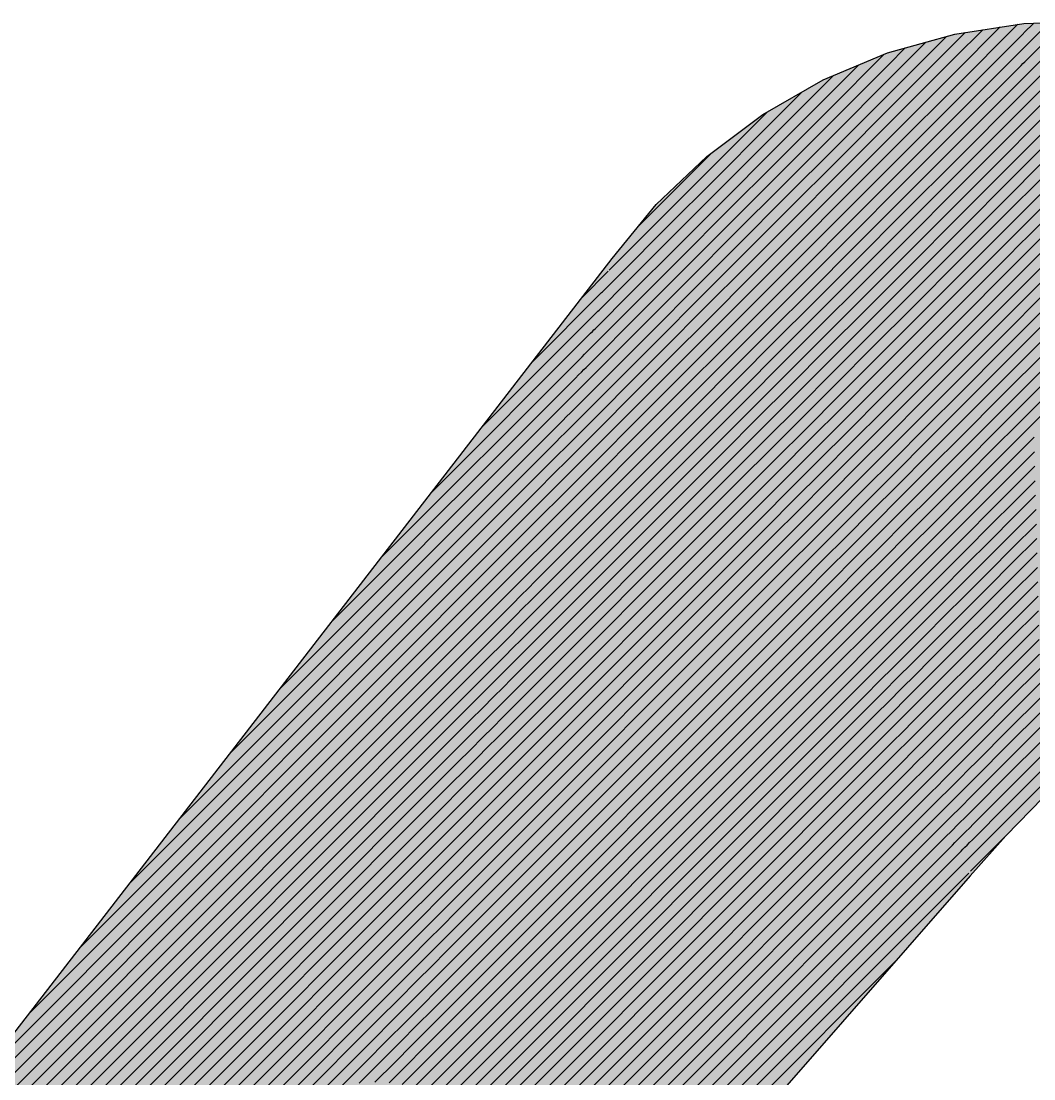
# Model space of a CAD drawing. Extents: x 0 to 13080, y 0 to 6750.
# Drawn here: x 12380.22 to 12416.51, y 1134.23 to 1172.11 of the extents above; entities that cross this region are included whole.
import ezdxf

# ---------------------------------------------------------------- set-up
doc = ezdxf.new("R2010")
doc.units = 0
doc.header["$MEASUREMENT"] = 0
doc.layers.add('MTH-CARIMBO-TXT1', color=1, linetype='CONTINUOUS')

msp = doc.modelspace()

# ---------------------------------------------------------------- linework, layer by layer
at = {"layer": 'MTH-CARIMBO-TXT1', "linetype": 'Continuous'}
for p, q in [((12413.699901, 1170.293397), (12415.30562, 1171.899116)), ((12413.709448, 1169.772614), (12415.932843, 1171.99601)), ((12416.154868, 1171.687704), (12416.507484, 1172.040321)), ((12416.167918, 1171.170424), (12417.055007, 1172.057513)), ((12416.180968, 1170.653144), (12417.60253, 1172.074706)), ((12416.194018, 1170.135864), (12418.150052, 1172.091898)), ((12416.207069, 1169.618585), (12418.642022, 1172.053539)), ((12411.406886, 1169.591373), (12413.37922, 1171.563707)), ((12413.680807, 1171.334964), (12414.051173, 1171.70533)), ((12413.690354, 1170.814181), (12414.678396, 1171.802223)), ((12413.718994, 1169.251831), (12416.122793, 1171.655629)), ((12416.122793, 1171.655629), (12416.138411, 1171.671247)), ((12416.138411, 1171.671247), (12416.154868, 1171.687704)), ((12411.31009, 1170.555237), (12411.901347, 1171.146494)), ((12411.358488, 1170.073305), (12412.640283, 1171.3551)), ((12411.455284, 1169.109441), (12413.680807, 1171.334964)), ((12416.126517, 1171.129024), (12416.167918, 1171.170424)), ((12416.220119, 1169.101305), (12418.605314, 1171.4865)), ((12409.159592, 1168.935069), (12411.137348, 1170.912826)), ((12411.503682, 1168.627509), (12413.690354, 1170.814181)), ((12413.728541, 1168.731048), (12416.087226, 1171.089732)), ((12416.087226, 1171.089732), (12416.126517, 1171.129024)), ((12416.233169, 1168.584025), (12418.568607, 1170.919462)), ((12409.076893, 1169.3827), (12410.224104, 1170.529911)), ((12409.242291, 1168.487438), (12411.31009, 1170.555237)), ((12413.738088, 1168.210264), (12416.051659, 1170.523835)), ((12416.051659, 1170.523835), (12416.114624, 1170.5868)), ((12416.114624, 1170.5868), (12416.180968, 1170.653144)), ((12408.994193, 1169.830331), (12409.310859, 1170.146996)), ((12409.324991, 1168.039808), (12411.358488, 1170.073305)), ((12411.55208, 1168.145576), (12413.699901, 1170.293397)), ((12416.016093, 1169.957939), (12416.10273, 1170.044576)), ((12416.10273, 1170.044576), (12416.194018, 1170.135864)), ((12416.246219, 1168.066745), (12418.531899, 1170.352424)), ((12407.034276, 1167.870413), (12408.994193, 1169.830331)), ((12411.600478, 1167.663644), (12413.709448, 1169.772614)), ((12413.747635, 1167.689481), (12416.016093, 1169.957939)), ((12416.25927, 1167.549465), (12418.495191, 1169.785386)), ((12406.920606, 1168.287073), (12408.197605, 1169.564072)), ((12407.147946, 1167.453753), (12409.076893, 1169.3827)), ((12409.40769, 1167.592177), (12411.406886, 1169.591373)), ((12411.648876, 1167.181712), (12413.718994, 1169.251831)), ((12413.757182, 1167.168698), (12415.980526, 1169.392042)), ((12415.980526, 1169.392042), (12416.090837, 1169.502353)), ((12416.090837, 1169.502353), (12416.207069, 1169.618585)), ((12407.261616, 1167.037093), (12409.159592, 1168.935069)), ((12409.490389, 1167.144546), (12411.455284, 1169.109441)), ((12415.944959, 1168.826145), (12416.078943, 1168.960129)), ((12416.078943, 1168.960129), (12416.220119, 1169.101305)), ((12416.27232, 1167.032186), (12418.458483, 1169.218348)), ((12404.943059, 1166.839856), (12406.806936, 1168.703734)), ((12406.806936, 1168.703734), (12406.9611, 1168.857898)), ((12409.573089, 1166.696915), (12411.503682, 1168.627509)), ((12411.697274, 1166.69978), (12413.728541, 1168.731048)), ((12413.766729, 1166.647915), (12415.944959, 1168.826145)), ((12416.06705, 1168.417906), (12416.233169, 1168.584025)), ((12416.28537, 1166.514906), (12418.421775, 1168.65131)), ((12405.085279, 1166.451746), (12406.920606, 1168.287073)), ((12407.375285, 1166.620432), (12409.242291, 1168.487438)), ((12409.655788, 1166.249284), (12411.55208, 1168.145576)), ((12411.745672, 1166.217848), (12413.738088, 1168.210264)), ((12413.776275, 1166.127131), (12415.909392, 1168.260248)), ((12415.909392, 1168.260248), (12416.06705, 1168.417906)), ((12405.2275, 1166.063637), (12407.034276, 1167.870413)), ((12407.488955, 1166.203772), (12409.324991, 1168.039808)), ((12415.873826, 1167.694352), (12416.055156, 1167.875682)), ((12416.055156, 1167.875682), (12416.246219, 1168.066745)), ((12416.29842, 1165.997626), (12418.385067, 1168.084272)), ((12404.800838, 1167.227966), (12404.991799, 1167.418926)), ((12405.36972, 1165.675527), (12407.147946, 1167.453753)), ((12407.602625, 1165.787112), (12409.40769, 1167.592177)), ((12409.738487, 1165.801654), (12411.600478, 1167.663644)), ((12411.79407, 1165.735916), (12413.747635, 1167.689481)), ((12413.785822, 1165.606348), (12415.873826, 1167.694352)), ((12416.043263, 1167.333458), (12416.25927, 1167.549465)), ((12416.311471, 1165.480346), (12418.348359, 1167.517234)), ((12403.021252, 1165.44838), (12404.800838, 1167.227966)), ((12405.51194, 1165.287417), (12407.261616, 1167.037093)), ((12407.716295, 1165.370452), (12409.490389, 1167.144546)), ((12409.821186, 1165.354023), (12411.648876, 1167.181712)), ((12411.842468, 1165.253984), (12413.757182, 1167.168698)), ((12413.795369, 1165.085565), (12415.838259, 1167.128455)), ((12415.838259, 1167.128455), (12416.043263, 1167.333458)), ((12416.031369, 1166.791235), (12416.27232, 1167.032186)), ((12403.190321, 1165.087118), (12404.943059, 1166.839856)), ((12405.654161, 1164.899308), (12407.375285, 1166.620432)), ((12407.829965, 1164.953791), (12409.573089, 1166.696915)), ((12409.903886, 1164.906392), (12411.697274, 1166.69978)), ((12411.890866, 1164.772052), (12413.766729, 1166.647915)), ((12415.802692, 1166.562558), (12416.031369, 1166.791235)), ((12416.324521, 1164.963066), (12418.311651, 1166.950196)), ((12403.359389, 1164.725857), (12405.085279, 1166.451746)), ((12407.943634, 1164.537131), (12409.655788, 1166.249284)), ((12409.986585, 1164.458761), (12411.745672, 1166.217848)), ((12413.804916, 1164.564781), (12415.802692, 1166.562558)), ((12415.767126, 1165.996661), (12416.019476, 1166.249011)), ((12416.019476, 1166.249011), (12416.28537, 1166.514906)), ((12416.337571, 1164.445786), (12418.274943, 1166.383158)), ((12403.528458, 1164.364595), (12405.2275, 1166.063637)), ((12405.796381, 1164.511198), (12407.488955, 1166.203772)), ((12411.939264, 1164.29012), (12413.776275, 1166.127131)), ((12413.814463, 1164.043998), (12415.767126, 1165.996661)), ((12416.007582, 1165.706787), (12416.29842, 1165.997626)), ((12403.697527, 1164.003334), (12405.36972, 1165.675527)), ((12405.938602, 1164.123088), (12407.602625, 1165.787112)), ((12408.057304, 1164.120471), (12409.738487, 1165.801654)), ((12410.069284, 1164.01113), (12411.79407, 1165.735916)), ((12411.987662, 1163.808187), (12413.785822, 1165.606348)), ((12415.731559, 1165.430764), (12416.007582, 1165.706787)), ((12415.995688, 1165.164564), (12416.311471, 1165.480346)), ((12416.350622, 1163.928507), (12418.238235, 1165.81612)), ((12401.5095, 1163.406297), (12403.190321, 1165.087118)), ((12402.37916, 1164.806288), (12403.021252, 1165.44838)), ((12403.866595, 1163.642072), (12405.51194, 1165.287417)), ((12406.080822, 1163.734979), (12407.716295, 1165.370452)), ((12408.170974, 1163.70381), (12409.821186, 1165.354023)), ((12410.151984, 1163.5635), (12411.842468, 1165.253984)), ((12412.03606, 1163.326255), (12413.795369, 1165.085565)), ((12413.824009, 1163.523215), (12415.731559, 1165.430764)), ((12415.695992, 1164.864868), (12415.995688, 1165.164564)), ((12416.363672, 1163.411227), (12418.201527, 1165.249082)), ((12401.704315, 1163.070782), (12403.359389, 1164.725857)), ((12404.035664, 1163.280811), (12405.654161, 1164.899308)), ((12406.223042, 1163.346869), (12407.829965, 1164.953791)), ((12408.284644, 1163.28715), (12409.903886, 1164.906392)), ((12410.234683, 1163.115869), (12411.890866, 1164.772052)), ((12413.833556, 1163.002432), (12415.695992, 1164.864868)), ((12415.983795, 1164.62234), (12416.324521, 1164.963066)), ((12401.89913, 1162.735267), (12403.528458, 1164.364595)), ((12404.204732, 1162.919549), (12405.796381, 1164.511198)), ((12406.365263, 1162.958759), (12407.943634, 1164.537131)), ((12408.398314, 1162.87049), (12409.986585, 1164.458761)), ((12412.084458, 1162.844323), (12413.804916, 1164.564781)), ((12415.660426, 1164.298971), (12415.983795, 1164.62234)), ((12415.971901, 1164.080117), (12416.337571, 1164.445786)), ((12416.376722, 1162.893947), (12418.164819, 1164.682044)), ((12402.093945, 1162.399752), (12403.697527, 1164.003334)), ((12404.373801, 1162.558288), (12405.938602, 1164.123088)), ((12406.507483, 1162.57065), (12408.057304, 1164.120471)), ((12408.511984, 1162.45383), (12410.069284, 1164.01113)), ((12410.317382, 1162.668238), (12411.939264, 1164.29012)), ((12412.132856, 1162.362391), (12413.814463, 1164.043998)), ((12413.843103, 1162.481648), (12415.660426, 1164.298971)), ((12415.624859, 1163.733074), (12415.971901, 1164.080117)), ((12416.389772, 1162.376667), (12418.128111, 1164.115006)), ((12402.28876, 1162.064237), (12403.866595, 1163.642072)), ((12404.542869, 1162.197026), (12406.080822, 1163.734979)), ((12406.649704, 1162.18254), (12408.170974, 1163.70381)), ((12410.400082, 1162.220607), (12411.987662, 1163.808187)), ((12413.85265, 1161.960865), (12415.624859, 1163.733074)), ((12415.960008, 1163.537893), (12416.350622, 1163.928507)), ((12401.296096, 1163.192893), (12401.5095, 1163.406297)), ((12402.483575, 1161.728722), (12404.035664, 1163.280811)), ((12404.711938, 1161.835765), (12406.223042, 1163.346869)), ((12406.791924, 1161.79443), (12408.284644, 1163.28715)), ((12408.625653, 1162.037169), (12410.151984, 1163.5635)), ((12410.482781, 1161.772977), (12412.03606, 1163.326255)), ((12412.181253, 1161.880459), (12413.824009, 1163.523215)), ((12415.589292, 1163.167177), (12415.960008, 1163.537893)), ((12415.948114, 1162.995669), (12416.363672, 1163.411227)), ((12416.402823, 1161.859387), (12418.091403, 1163.547968)), ((12400.331695, 1162.228492), (12401.256092, 1163.15289)), ((12401.12914, 1162.495607), (12401.704315, 1163.070782)), ((12402.678391, 1161.393207), (12404.204732, 1162.919549)), ((12404.881007, 1161.474503), (12406.365263, 1162.958759)), ((12406.934144, 1161.406321), (12408.398314, 1162.87049)), ((12408.739323, 1161.620509), (12410.234683, 1163.115869)), ((12410.56548, 1161.325346), (12412.084458, 1162.844323)), ((12412.229651, 1161.398527), (12413.833556, 1163.002432)), ((12413.862197, 1161.440082), (12415.589292, 1163.167177)), ((12415.553726, 1162.601281), (12415.948114, 1162.995669)), ((12415.936221, 1162.453446), (12416.376722, 1162.893947)), ((12416.415873, 1161.342108), (12418.054695, 1162.98093)), ((12400.962184, 1161.798321), (12401.89913, 1162.735267)), ((12401.053227, 1162.419695), (12401.081762, 1162.44823)), ((12401.081762, 1162.44823), (12401.107039, 1162.473506)), ((12401.107039, 1162.473506), (12401.12914, 1162.495607)), ((12402.873206, 1161.057693), (12404.373801, 1162.558288)), ((12405.050075, 1161.113242), (12406.507483, 1162.57065)), ((12407.076365, 1161.018211), (12408.511984, 1162.45383)), ((12408.852993, 1161.203849), (12410.317382, 1162.668238)), ((12412.278049, 1160.916595), (12413.843103, 1162.481648)), ((12413.871744, 1160.919299), (12415.553726, 1162.601281)), ((12415.518159, 1162.035384), (12415.936221, 1162.453446)), ((12398.52985, 1159.896318), (12401.021322, 1162.387789)), ((12400.628272, 1160.40375), (12402.28876, 1162.064237)), ((12400.795228, 1161.101035), (12402.093945, 1162.399752)), ((12401.021322, 1162.387789), (12401.053227, 1162.419695)), ((12403.068021, 1160.722178), (12404.542869, 1162.197026)), ((12405.219144, 1160.75198), (12406.649704, 1162.18254)), ((12408.966663, 1160.787189), (12410.400082, 1162.220607)), ((12410.648179, 1160.877715), (12412.132856, 1162.362391)), ((12415.924327, 1161.911222), (12416.389772, 1162.376667)), ((12416.428923, 1160.824828), (12418.017987, 1162.413891)), ((12400.461317, 1159.706464), (12402.483575, 1161.728722)), ((12400.786551, 1161.622688), (12400.838525, 1161.674662)), ((12400.838525, 1161.674662), (12400.885007, 1161.721145)), ((12400.885007, 1161.721145), (12400.926182, 1161.762319)), ((12400.926182, 1161.762319), (12400.962184, 1161.798321)), ((12403.262836, 1160.386663), (12404.711938, 1161.835765)), ((12405.388212, 1160.390719), (12406.791924, 1161.79443)), ((12407.218585, 1160.630101), (12408.625653, 1162.037169)), ((12409.080333, 1160.370528), (12410.482781, 1161.772977)), ((12410.730879, 1160.430084), (12412.181253, 1161.880459)), ((12412.326447, 1160.434663), (12413.85265, 1161.960865)), ((12413.88129, 1160.398515), (12415.518159, 1162.035384)), ((12415.482592, 1161.469487), (12415.924327, 1161.911222)), ((12415.912434, 1161.368998), (12416.402823, 1161.859387)), ((12416.441973, 1160.307548), (12417.981279, 1161.846853)), ((12396.728006, 1157.564143), (12400.786551, 1161.622688)), ((12400.294361, 1159.009178), (12402.678391, 1161.393207)), ((12403.457651, 1160.051148), (12404.881007, 1161.474503)), ((12405.557281, 1160.029457), (12406.934144, 1161.406321)), ((12407.360806, 1160.241992), (12408.739323, 1161.620509)), ((12409.194002, 1159.953868), (12410.56548, 1161.325346)), ((12410.813578, 1159.982453), (12412.229651, 1161.398527)), ((12412.374845, 1159.95273), (12413.862197, 1161.440082)), ((12413.890837, 1159.877732), (12415.482592, 1161.469487)), ((12415.447025, 1160.90359), (12415.912434, 1161.368998)), ((12415.90054, 1160.826775), (12416.415873, 1161.342108)), ((12400.127405, 1158.311892), (12402.873206, 1161.057693)), ((12400.55178, 1160.857588), (12400.623822, 1160.929629)), ((12400.623822, 1160.929629), (12400.688252, 1160.994059)), ((12400.688252, 1160.994059), (12400.745325, 1161.051132)), ((12400.745325, 1161.051132), (12400.795228, 1161.101035)), ((12403.652466, 1159.715633), (12405.050075, 1161.113242)), ((12405.72635, 1159.668196), (12407.076365, 1161.018211)), ((12407.503026, 1159.853882), (12408.852993, 1161.203849)), ((12410.896277, 1159.534823), (12412.278049, 1160.916595)), ((12412.423243, 1159.470798), (12413.871744, 1160.919299)), ((12416.455024, 1159.790268), (12417.944571, 1161.279815)), ((12394.926162, 1155.231969), (12400.55178, 1160.857588)), ((12399.960449, 1157.614606), (12403.068021, 1160.722178)), ((12403.847281, 1159.380118), (12405.219144, 1160.75198)), ((12405.895418, 1159.306934), (12407.218585, 1160.630101)), ((12407.645246, 1159.465772), (12408.966663, 1160.787189)), ((12409.307672, 1159.537208), (12410.648179, 1160.877715)), ((12413.900384, 1159.356949), (12415.447025, 1160.90359)), ((12415.411459, 1160.337693), (12415.90054, 1160.826775)), ((12415.888647, 1160.284551), (12416.428923, 1160.824828)), ((12416.468074, 1159.272988), (12417.907863, 1160.712777)), ((12399.793494, 1156.91732), (12403.262836, 1160.386663)), ((12400.31701, 1160.092487), (12400.409119, 1160.184596)), ((12400.409119, 1160.184596), (12400.491497, 1160.266974)), ((12400.491497, 1160.266974), (12400.564468, 1160.339945)), ((12400.564468, 1160.339945), (12400.628272, 1160.40375)), ((12404.042096, 1159.044603), (12405.388212, 1160.390719)), ((12406.064487, 1158.945673), (12407.360806, 1160.241992)), ((12407.787467, 1159.077663), (12409.080333, 1160.370528)), ((12409.421342, 1159.120548), (12410.730879, 1160.430084)), ((12410.978977, 1159.087192), (12412.326447, 1160.434663)), ((12412.471641, 1158.988866), (12413.88129, 1160.398515)), ((12413.909931, 1158.836166), (12415.411459, 1160.337693)), ((12415.375892, 1159.771797), (12415.888647, 1160.284551)), ((12415.876753, 1159.742328), (12416.441973, 1160.307548)), ((12393.124317, 1152.899794), (12400.31701, 1160.092487)), ((12399.626538, 1156.220034), (12403.457651, 1160.051148)), ((12404.236912, 1158.709088), (12405.557281, 1160.029457)), ((12406.233555, 1158.584411), (12407.503026, 1159.853882)), ((12407.929687, 1158.689553), (12409.194002, 1159.953868)), ((12409.535012, 1158.703887), (12410.813578, 1159.982453)), ((12411.061676, 1158.639561), (12412.374845, 1159.95273)), ((12412.520039, 1158.506934), (12413.890837, 1159.877732)), ((12415.86486, 1159.200104), (12416.455024, 1159.790268)), ((12416.481124, 1158.755708), (12417.871155, 1160.145739)), ((12399.459582, 1155.522749), (12403.652466, 1159.715633)), ((12400.082239, 1159.327386), (12400.194416, 1159.439563)), ((12400.194416, 1159.439563), (12400.294742, 1159.539889)), ((12400.294742, 1159.539889), (12400.383611, 1159.628758)), ((12400.383611, 1159.628758), (12400.461317, 1159.706464)), ((12404.431727, 1158.373573), (12405.72635, 1159.668196)), ((12406.402624, 1158.22315), (12407.645246, 1159.465772)), ((12408.071908, 1158.301443), (12409.307672, 1159.537208)), ((12409.648682, 1158.287227), (12410.896277, 1159.534823)), ((12411.144375, 1158.19193), (12412.423243, 1159.470798)), ((12413.919478, 1158.315382), (12415.375892, 1159.771797)), ((12415.340325, 1159.2059), (12415.876753, 1159.742328)), ((12416.494174, 1158.238429), (12417.834447, 1159.578701)), ((12391.322473, 1150.56762), (12400.082239, 1159.327386)), ((12399.125671, 1154.128177), (12404.042096, 1159.044603)), ((12399.292626, 1154.825463), (12403.847281, 1159.380118)), ((12404.626542, 1158.038058), (12405.895418, 1159.306934)), ((12406.571692, 1157.861888), (12407.787467, 1159.077663)), ((12408.214128, 1157.913334), (12409.421342, 1159.120548)), ((12409.762352, 1157.870567), (12410.978977, 1159.087192)), ((12412.568437, 1158.025002), (12413.900384, 1159.356949)), ((12413.929024, 1157.794599), (12415.340325, 1159.2059)), ((12415.304759, 1158.640003), (12415.86486, 1159.200104)), ((12415.852966, 1158.65788), (12416.468074, 1159.272988)), ((12398.958715, 1153.430891), (12404.236912, 1158.709088)), ((12399.847469, 1158.562286), (12399.979713, 1158.69453)), ((12399.979713, 1158.69453), (12400.097987, 1158.812804)), ((12400.097987, 1158.812804), (12400.202754, 1158.917571)), ((12400.202754, 1158.917571), (12400.294361, 1159.009178)), ((12404.821357, 1157.702543), (12406.064487, 1158.945673)), ((12406.740761, 1157.500627), (12407.929687, 1158.689553)), ((12408.356348, 1157.525224), (12409.535012, 1158.703887)), ((12411.227075, 1157.7443), (12412.471641, 1158.988866)), ((12412.616835, 1157.54307), (12413.909931, 1158.836166)), ((12415.269192, 1158.074106), (12415.852966, 1158.65788)), ((12415.841072, 1158.115657), (12416.481124, 1158.755708)), ((12416.507225, 1157.721149), (12417.797739, 1159.011663)), ((12389.520628, 1148.235445), (12399.847469, 1158.562286)), ((12398.791759, 1152.733605), (12404.431727, 1158.373573)), ((12400.021898, 1158.206384), (12400.127405, 1158.311892)), ((12405.016172, 1157.367028), (12406.233555, 1158.584411)), ((12406.90983, 1157.139365), (12408.071908, 1158.301443)), ((12408.498569, 1157.137114), (12409.648682, 1158.287227)), ((12409.876021, 1157.453906), (12411.061676, 1158.639561)), ((12411.309774, 1157.296669), (12412.520039, 1158.506934)), ((12412.665233, 1157.061138), (12413.919478, 1158.315382)), ((12413.938571, 1157.273816), (12415.304759, 1158.640003)), ((12398.624803, 1152.036319), (12404.626542, 1158.038058)), ((12399.612698, 1157.797185), (12399.765011, 1157.949497)), ((12399.765011, 1157.949497), (12399.901232, 1158.085719)), ((12399.901232, 1158.085719), (12400.021898, 1158.206384)), ((12405.210987, 1157.031513), (12406.402624, 1158.22315)), ((12407.078898, 1156.778104), (12408.214128, 1157.913334)), ((12409.989691, 1157.037246), (12411.144375, 1158.19193)), ((12411.392473, 1156.849038), (12412.568437, 1158.025002)), ((12413.948118, 1156.753032), (12415.269192, 1158.074106)), ((12415.233625, 1157.50821), (12415.841072, 1158.115657)), ((12415.829179, 1157.573433), (12416.494174, 1158.238429)), ((12387.718784, 1145.903271), (12399.612698, 1157.797185)), ((12398.457847, 1151.339033), (12404.821357, 1157.702543)), ((12399.841041, 1157.495198), (12399.960449, 1157.614606)), ((12405.405802, 1156.695998), (12406.571692, 1157.861888)), ((12407.247967, 1156.416842), (12408.356348, 1157.525224)), ((12408.640789, 1156.749005), (12409.762352, 1157.870567)), ((12410.103361, 1156.620586), (12411.227075, 1157.7443)), ((12411.475172, 1156.401407), (12412.616835, 1157.54307)), ((12412.713631, 1156.579206), (12413.929024, 1157.794599)), ((12413.957665, 1156.232249), (12415.233625, 1157.50821)), ((12415.198059, 1156.942313), (12415.829179, 1157.573433)), ((12415.817285, 1157.031209), (12416.507225, 1157.721149)), ((12398.290892, 1150.641748), (12405.016172, 1157.367028)), ((12399.377927, 1157.032084), (12399.550308, 1157.204464)), ((12399.550308, 1157.204464), (12399.704477, 1157.358634)), ((12399.704477, 1157.358634), (12399.841041, 1157.495198)), ((12405.600618, 1156.360483), (12406.740761, 1157.500627)), ((12405.795433, 1156.024968), (12406.90983, 1157.139365)), ((12407.417035, 1156.055581), (12408.498569, 1157.137114)), ((12408.78301, 1156.360895), (12409.876021, 1157.453906)), ((12410.217031, 1156.203926), (12411.309774, 1157.296669)), ((12412.762029, 1156.097273), (12413.938571, 1157.273816)), ((12415.805392, 1156.488986), (12416.520275, 1157.203869)), ((12385.91694, 1143.571096), (12399.377927, 1157.032084)), ((12398.123936, 1149.944462), (12405.210987, 1157.031513)), ((12399.507722, 1156.631549), (12399.660184, 1156.784011)), ((12399.660184, 1156.784011), (12399.793494, 1156.91732)), ((12405.990248, 1155.689453), (12407.078898, 1156.778104)), ((12407.586104, 1155.694319), (12408.640789, 1156.749005)), ((12408.92523, 1155.972785), (12409.989691, 1157.037246)), ((12410.330701, 1155.787265), (12411.392473, 1156.849038)), ((12411.557872, 1155.953776), (12412.665233, 1157.061138)), ((12412.810427, 1155.615341), (12413.948118, 1156.753032)), ((12413.967212, 1155.711466), (12415.198059, 1156.942313)), ((12415.162492, 1156.376416), (12415.817285, 1157.031209)), ((12397.95698, 1149.247176), (12405.405802, 1156.695998)), ((12399.143157, 1156.266983), (12399.335605, 1156.459432)), ((12399.335605, 1156.459432), (12399.507722, 1156.631549)), ((12406.185063, 1155.353938), (12407.247967, 1156.416842)), ((12409.067451, 1155.584675), (12410.103361, 1156.620586)), ((12410.44437, 1155.370605), (12411.475172, 1156.401407)), ((12411.640571, 1155.506146), (12412.713631, 1156.579206)), ((12413.976759, 1155.190683), (12415.162492, 1156.376416)), ((12415.126925, 1155.810519), (12415.805392, 1156.488986)), ((12415.793498, 1155.946762), (12416.533325, 1156.686589)), ((12384.115095, 1141.238922), (12399.143157, 1156.266983)), ((12397.623069, 1147.852604), (12405.795433, 1156.024968)), ((12397.790024, 1148.54989), (12405.600618, 1156.360483)), ((12399.310967, 1155.904464), (12399.479327, 1156.072824)), ((12399.479327, 1156.072824), (12399.626538, 1156.220034)), ((12406.379878, 1155.018423), (12407.417035, 1156.055581)), ((12407.755172, 1155.333058), (12408.78301, 1156.360895)), ((12409.209671, 1155.196566), (12410.217031, 1156.203926)), ((12411.72327, 1155.058515), (12412.762029, 1156.097273)), ((12412.858825, 1155.133409), (12413.957665, 1156.232249)), ((12415.781605, 1155.404539), (12416.546376, 1156.169309)), ((12397.456113, 1147.155318), (12405.990248, 1155.689453)), ((12398.908386, 1155.501883), (12399.120902, 1155.714399)), ((12399.120902, 1155.714399), (12399.310967, 1155.904464)), ((12406.574693, 1154.682908), (12407.586104, 1155.694319)), ((12407.924241, 1154.971796), (12408.92523, 1155.972785)), ((12409.351891, 1154.808456), (12410.330701, 1155.787265)), ((12410.55804, 1154.953945), (12411.557872, 1155.953776)), ((12411.80597, 1154.610884), (12412.810427, 1155.615341)), ((12412.907223, 1154.651477), (12413.967212, 1155.711466)), ((12413.986305, 1154.669899), (12415.126925, 1155.810519)), ((12415.091359, 1155.244622), (12415.793498, 1155.946762)), ((12415.769711, 1154.862315), (12416.559426, 1155.65203)), ((12382.313251, 1138.906747), (12398.908386, 1155.501883)), ((12397.289157, 1146.458032), (12406.185063, 1155.353938)), ((12399.114212, 1155.177379), (12399.29847, 1155.361637)), ((12399.29847, 1155.361637), (12399.459582, 1155.522749)), ((12406.769508, 1154.347393), (12407.755172, 1155.333058)), ((12408.09331, 1154.610535), (12409.067451, 1155.584675)), ((12409.494112, 1154.420346), (12410.44437, 1155.370605)), ((12410.67171, 1154.537285), (12411.640571, 1155.506146)), ((12413.995852, 1154.149116), (12415.091359, 1155.244622)), ((12415.055792, 1154.678726), (12415.781605, 1155.404539)), ((12397.122201, 1145.760747), (12406.379878, 1155.018423)), ((12398.673615, 1154.736782), (12398.906199, 1154.969366)), ((12398.906199, 1154.969366), (12399.114212, 1155.177379)), ((12406.964323, 1154.011879), (12407.924241, 1154.971796)), ((12408.262378, 1154.249273), (12409.209671, 1155.196566)), ((12409.636332, 1154.032237), (12410.55804, 1154.953945)), ((12410.78538, 1154.120624), (12411.72327, 1155.058515)), ((12411.888669, 1154.163253), (12412.858825, 1155.133409)), ((12412.955621, 1154.169545), (12413.976759, 1155.190683)), ((12415.020225, 1154.112829), (12415.769711, 1154.862315)), ((12415.757818, 1154.320091), (12416.572476, 1155.13475)), ((12380.511407, 1136.574573), (12398.673615, 1154.736782)), ((12396.955246, 1145.063461), (12406.574693, 1154.682908)), ((12398.917457, 1154.450294), (12399.117613, 1154.65045)), ((12399.117613, 1154.65045), (12399.292626, 1154.825463)), ((12407.159139, 1153.676364), (12408.09331, 1154.610535)), ((12408.431447, 1153.888011), (12409.351891, 1154.808456)), ((12409.778553, 1153.644127), (12410.67171, 1154.537285)), ((12410.89905, 1153.703964), (12411.80597, 1154.610884)), ((12411.971368, 1153.715622), (12412.907223, 1154.651477)), ((12413.004019, 1153.687613), (12413.986305, 1154.669899)), ((12414.005399, 1153.628333), (12415.055792, 1154.678726)), ((12415.745924, 1153.777868), (12416.585526, 1154.61747)), ((12396.78829, 1144.366175), (12406.769508, 1154.347393)), ((12398.438845, 1153.971681), (12398.691496, 1154.224333)), ((12398.691496, 1154.224333), (12398.917457, 1154.450294)), ((12398.936757, 1153.939263), (12399.125671, 1154.128177)), ((12407.353954, 1153.340849), (12408.262378, 1154.249273)), ((12408.600515, 1153.52675), (12409.494112, 1154.420346)), ((12409.920773, 1153.256017), (12410.78538, 1154.120624)), ((12411.01272, 1153.287304), (12411.888669, 1154.163253)), ((12412.054068, 1153.267992), (12412.955621, 1154.169545)), ((12413.052417, 1153.205681), (12413.995852, 1154.149116)), ((12414.014946, 1153.10755), (12415.020225, 1154.112829)), ((12414.984658, 1153.546932), (12415.757818, 1154.320091)), ((12415.734031, 1153.235644), (12416.598577, 1154.10019)), ((12378.709562, 1134.242399), (12398.438845, 1153.971681)), ((12396.621334, 1143.668889), (12406.964323, 1154.011879)), ((12398.476794, 1153.4793), (12398.720702, 1153.723209)), ((12398.720702, 1153.723209), (12398.936757, 1153.939263)), ((12407.548769, 1153.005334), (12408.431447, 1153.888011)), ((12408.769584, 1153.165488), (12409.636332, 1154.032237)), ((12414.949092, 1152.981035), (12415.745924, 1153.777868)), ((12396.287422, 1142.274317), (12407.353954, 1153.340849)), ((12396.454378, 1142.971603), (12407.159139, 1153.676364)), ((12398.204074, 1153.206581), (12398.476794, 1153.4793)), ((12398.7559, 1153.228076), (12398.958715, 1153.430891)), ((12407.743584, 1152.669819), (12408.600515, 1153.52675)), ((12408.938652, 1152.804227), (12409.778553, 1153.644127)), ((12410.062993, 1152.867908), (12410.89905, 1153.703964)), ((12411.126389, 1152.870644), (12411.971368, 1153.715622)), ((12412.136767, 1152.820361), (12413.004019, 1153.687613)), ((12413.100815, 1152.723749), (12414.005399, 1153.628333)), ((12414.024493, 1152.586766), (12414.984658, 1153.546932)), ((12415.722137, 1152.69342), (12416.611627, 1153.58291)), ((12376.907718, 1131.910224), (12398.204074, 1153.206581)), ((12396.120467, 1141.577032), (12407.548769, 1153.005334)), ((12398.262091, 1152.734267), (12398.523947, 1152.996123)), ((12398.523947, 1152.996123), (12398.7559, 1153.228076)), ((12407.938399, 1152.334304), (12408.769584, 1153.165488)), ((12409.107721, 1152.442965), (12409.920773, 1153.256017)), ((12410.205214, 1152.479798), (12411.01272, 1153.287304)), ((12411.240059, 1152.453983), (12412.054068, 1153.267992)), ((12412.219466, 1152.37273), (12413.052417, 1153.205681)), ((12413.149213, 1152.241817), (12414.014946, 1153.10755)), ((12414.034039, 1152.065983), (12414.949092, 1152.981035)), ((12414.913525, 1152.415139), (12415.734031, 1153.235644)), ((12415.710244, 1152.151197), (12416.624677, 1153.06563)), ((12395.953511, 1140.879746), (12407.743584, 1152.669819)), ((12397.969304, 1152.44148), (12398.262091, 1152.734267)), ((12398.575043, 1152.516889), (12398.791759, 1152.733605)), ((12408.133214, 1151.998789), (12408.938652, 1152.804227)), ((12409.27679, 1152.081704), (12410.062993, 1152.867908)), ((12410.347434, 1152.091688), (12411.126389, 1152.870644)), ((12411.353729, 1152.037323), (12412.136767, 1152.820361)), ((12412.302165, 1151.925099), (12413.100815, 1152.723749)), ((12413.197611, 1151.759884), (12414.024493, 1152.586766)), ((12414.877958, 1151.849242), (12415.722137, 1152.69342)), ((12375.105873, 1129.57805), (12397.969304, 1152.44148)), ((12395.786555, 1140.18246), (12407.938399, 1152.334304)), ((12398.047388, 1151.989234), (12398.327192, 1152.269038)), ((12398.327192, 1152.269038), (12398.575043, 1152.516889)), ((12408.328029, 1151.663274), (12409.107721, 1152.442965)), ((12409.445858, 1151.720442), (12410.205214, 1152.479798)), ((12410.489655, 1151.703579), (12411.240059, 1152.453983)), ((12411.467399, 1151.620663), (12412.219466, 1152.37273)), ((12412.384865, 1151.477469), (12413.149213, 1152.241817)), ((12414.043586, 1151.5452), (12414.913525, 1152.415139)), ((12415.69835, 1151.608973), (12416.637727, 1152.548351)), ((12395.619599, 1139.485174), (12408.133214, 1151.998789)), ((12397.734533, 1151.676379), (12398.047388, 1151.989234)), ((12398.394186, 1151.805702), (12398.624803, 1152.036319)), ((12408.522845, 1151.327759), (12409.27679, 1152.081704)), ((12409.614927, 1151.359181), (12410.347434, 1152.091688)), ((12410.631875, 1151.315469), (12411.353729, 1152.037323)), ((12411.581069, 1151.204002), (12412.302165, 1151.925099)), ((12413.246009, 1151.277952), (12414.034039, 1152.065983)), ((12414.053133, 1151.024416), (12414.877958, 1151.849242)), ((12414.842392, 1151.283345), (12415.710244, 1152.151197)), ((12415.686456, 1151.06675), (12416.650778, 1152.031071)), ((12373.304029, 1127.245875), (12397.734533, 1151.676379)), ((12395.452644, 1138.787888), (12408.328029, 1151.663274)), ((12397.832685, 1151.244201), (12398.130437, 1151.541953)), ((12398.130437, 1151.541953), (12398.394186, 1151.805702)), ((12408.71766, 1150.992244), (12409.445858, 1151.720442)), ((12409.783995, 1150.997919), (12410.489655, 1151.703579)), ((12410.774095, 1150.927359), (12411.467399, 1151.620663)), ((12411.694738, 1150.787342), (12412.384865, 1151.477469)), ((12412.467564, 1151.029838), (12413.197611, 1151.759884)), ((12413.294407, 1150.79602), (12414.043586, 1151.5452)), ((12414.806825, 1150.717448), (12415.69835, 1151.608973)), ((12415.674563, 1150.524526), (12416.663828, 1151.513791)), ((12395.285688, 1138.090602), (12408.522845, 1151.327759)), ((12397.499762, 1150.911278), (12397.832685, 1151.244201)), ((12397.933682, 1150.814868), (12398.213329, 1151.094515)), ((12398.213329, 1151.094515), (12398.457847, 1151.339033)), ((12408.912475, 1150.656729), (12409.614927, 1151.359181)), ((12409.953064, 1150.636658), (12410.631875, 1151.315469)), ((12410.916316, 1150.53925), (12411.581069, 1151.204002)), ((12412.550263, 1150.582207), (12413.246009, 1151.277952)), ((12414.06268, 1150.503633), (12414.842392, 1151.283345)), ((12414.771258, 1150.151551), (12415.686456, 1151.06675)), ((12371.502185, 1124.913701), (12397.499762, 1150.911278)), ((12395.118732, 1137.393316), (12408.71766, 1150.992244)), ((12397.617982, 1150.499168), (12397.933682, 1150.814868)), ((12409.10729, 1150.321214), (12409.783995, 1150.997919)), ((12410.122132, 1150.275396), (12410.774095, 1150.927359)), ((12411.058536, 1150.15114), (12411.694738, 1150.787342)), ((12411.808408, 1150.370682), (12412.467564, 1151.029838)), ((12412.632963, 1150.134576), (12413.294407, 1150.79602)), ((12413.342805, 1150.314088), (12414.053133, 1151.024416)), ((12414.072227, 1149.98285), (12414.806825, 1150.717448)), ((12415.662669, 1149.982302), (12416.676878, 1150.996511)), ((12394.784821, 1135.998745), (12409.10729, 1150.321214)), ((12394.951776, 1136.696031), (12408.912475, 1150.656729)), ((12397.264992, 1150.146178), (12397.617982, 1150.499168)), ((12397.736927, 1150.087783), (12398.032472, 1150.383328)), ((12398.032472, 1150.383328), (12398.290892, 1150.641748)), ((12409.302105, 1149.985699), (12409.953064, 1150.636658)), ((12410.291201, 1149.914135), (12410.916316, 1150.53925)), ((12411.200757, 1149.76303), (12411.808408, 1150.370682)), ((12411.922078, 1149.954022), (12412.550263, 1150.582207)), ((12412.715662, 1149.686945), (12413.342805, 1150.314088)), ((12413.391203, 1149.832156), (12414.06268, 1150.503633)), ((12414.735692, 1149.585655), (12415.674563, 1150.524526)), ((12415.650776, 1149.440079), (12416.689928, 1150.479231)), ((12369.70034, 1122.581526), (12397.264992, 1150.146178)), ((12394.617865, 1135.301459), (12409.302105, 1149.985699)), ((12397.40328, 1149.754136), (12397.736927, 1150.087783)), ((12397.851616, 1149.672141), (12398.123936, 1149.944462)), ((12409.49692, 1149.650184), (12410.122132, 1150.275396)), ((12410.46027, 1149.552873), (12411.058536, 1150.15114)), ((12411.342977, 1149.374921), (12411.922078, 1149.954022)), ((12412.035748, 1149.537361), (12412.632963, 1150.134576)), ((12413.439601, 1149.350224), (12414.072227, 1149.98285)), ((12414.081774, 1149.462067), (12414.771258, 1150.151551)), ((12414.700125, 1149.019758), (12415.662669, 1149.982302)), ((12415.638882, 1148.897855), (12416.702979, 1149.961952)), ((12394.450909, 1134.604173), (12409.49692, 1149.650184)), ((12397.030221, 1149.381077), (12397.40328, 1149.754136)), ((12397.540172, 1149.360698), (12397.851616, 1149.672141)), ((12409.691735, 1149.314669), (12410.291201, 1149.914135)), ((12409.88655, 1148.979154), (12410.46027, 1149.552873)), ((12410.629338, 1149.191612), (12411.200757, 1149.76303)), ((12412.149418, 1149.120701), (12412.715662, 1149.686945)), ((12412.798361, 1149.239315), (12413.391203, 1149.832156)), ((12414.09132, 1148.941283), (12414.735692, 1149.585655)), ((12367.898496, 1120.249352), (12397.030221, 1149.381077)), ((12394.283953, 1133.906887), (12409.691735, 1149.314669)), ((12397.188577, 1149.009103), (12397.540172, 1149.360698)), ((12397.670759, 1148.960954), (12397.95698, 1149.247176)), ((12410.081366, 1148.643639), (12410.629338, 1149.191612)), ((12410.798407, 1148.83035), (12411.342977, 1149.374921)), ((12411.485197, 1148.986811), (12412.035748, 1149.537361)), ((12412.263088, 1148.704041), (12412.798361, 1149.239315)), ((12412.881061, 1148.791684), (12413.439601, 1149.350224)), ((12413.487999, 1148.868292), (12414.081774, 1149.462067)), ((12414.664558, 1148.453861), (12415.650776, 1149.440079)), ((12415.626989, 1148.355631), (12416.716029, 1149.444672)), ((12394.116998, 1133.209601), (12409.88655, 1148.979154)), ((12396.79545, 1148.615976), (12397.188577, 1149.009103)), ((12397.343417, 1148.633613), (12397.670759, 1148.960954)), ((12410.276181, 1148.308124), (12410.798407, 1148.83035)), ((12410.967475, 1148.469089), (12411.485197, 1148.986811)), ((12411.627418, 1148.598701), (12412.149418, 1149.120701)), ((12412.96376, 1148.344053), (12413.487999, 1148.868292)), ((12413.536397, 1148.38636), (12414.09132, 1148.941283)), ((12414.100867, 1148.4205), (12414.700125, 1149.019758)), ((12414.628991, 1147.887964), (12415.638882, 1148.897855)), ((12415.615095, 1147.813408), (12416.729079, 1148.927392)), ((12366.096651, 1117.917177), (12396.79545, 1148.615976)), ((12393.950042, 1132.512315), (12410.081366, 1148.643639)), ((12396.973874, 1148.26407), (12397.343417, 1148.633613)), ((12397.489902, 1148.249768), (12397.790024, 1148.54989)), ((12410.470996, 1147.972609), (12410.967475, 1148.469089)), ((12411.136544, 1148.107827), (12411.627418, 1148.598701)), ((12411.769638, 1148.210592), (12412.263088, 1148.704041)), ((12412.376757, 1148.287381), (12412.881061, 1148.791684)), ((12413.584794, 1147.904427), (12414.100867, 1148.4205)), ((12414.110414, 1147.899717), (12414.664558, 1148.453861)), ((12393.783086, 1131.81503), (12410.276181, 1148.308124)), ((12396.56068, 1147.850875), (12396.973874, 1148.26407)), ((12397.146662, 1147.906528), (12397.489902, 1148.249768)), ((12410.665811, 1147.637094), (12411.136544, 1148.107827)), ((12411.305612, 1147.746566), (12411.769638, 1148.210592)), ((12411.911859, 1147.822482), (12412.376757, 1148.287381)), ((12412.490427, 1147.87072), (12412.96376, 1148.344053)), ((12413.046459, 1147.896422), (12413.536397, 1148.38636)), ((12414.593425, 1147.322068), (12415.626989, 1148.355631)), ((12415.603202, 1147.271184), (12416.74213, 1148.410112)), ((12364.294807, 1115.585003), (12396.56068, 1147.850875)), ((12393.61613, 1131.117744), (12410.470996, 1147.972609)), ((12396.759171, 1147.519037), (12397.146662, 1147.906528)), ((12397.309045, 1147.538581), (12397.623069, 1147.852604)), ((12410.860626, 1147.301579), (12411.305612, 1147.746566)), ((12411.474681, 1147.385304), (12411.911859, 1147.822482)), ((12412.054079, 1147.434372), (12412.490427, 1147.87072)), ((12412.604097, 1147.45406), (12413.046459, 1147.896422)), ((12413.129158, 1147.448791), (12413.584794, 1147.904427)), ((12413.633192, 1147.422495), (12414.110414, 1147.899717)), ((12414.119961, 1147.378934), (12414.628991, 1147.887964)), ((12414.557858, 1146.756171), (12415.615095, 1147.813408)), ((12415.591308, 1146.728961), (12416.75518, 1147.892832)), ((12393.282219, 1129.723172), (12410.860626, 1147.301579)), ((12393.449174, 1130.420458), (12410.665811, 1147.637094)), ((12396.325909, 1147.085775), (12396.759171, 1147.519037)), ((12396.949907, 1147.179443), (12397.309045, 1147.538581)), ((12411.055441, 1146.966065), (12411.474681, 1147.385304)), ((12411.64375, 1147.024043), (12412.054079, 1147.434372)), ((12412.196299, 1147.046263), (12412.604097, 1147.45406)), ((12412.717767, 1147.0374), (12413.129158, 1147.448791)), ((12413.211858, 1147.001161), (12413.633192, 1147.422495)), ((12413.68159, 1146.940563), (12414.119961, 1147.378934)), ((12414.129508, 1146.85815), (12414.593425, 1147.322068)), ((12415.579415, 1146.186737), (12416.76823, 1147.375552)), ((12362.492963, 1113.252828), (12396.325909, 1147.085775)), ((12393.115263, 1129.025886), (12411.055441, 1146.966065)), ((12396.544468, 1146.774004), (12396.949907, 1147.179443)), ((12397.128188, 1146.827394), (12397.456113, 1147.155318)), ((12411.250256, 1146.63055), (12411.64375, 1147.024043)), ((12411.812818, 1146.662781), (12412.196299, 1147.046263)), ((12412.33852, 1146.658153), (12412.717767, 1147.0374)), ((12412.831437, 1146.62074), (12413.211858, 1147.001161)), ((12413.294557, 1146.55353), (12413.68159, 1146.940563)), ((12414.522291, 1146.190274), (12415.603202, 1147.271184)), ((12392.948307, 1128.3286), (12411.250256, 1146.63055)), ((12396.091138, 1146.320674), (12396.544468, 1146.774004)), ((12396.753152, 1146.452358), (12397.128188, 1146.827394)), ((12411.445072, 1146.295035), (12411.812818, 1146.662781)), ((12411.981887, 1146.30152), (12412.33852, 1146.658153)), ((12412.48074, 1146.270043), (12412.831437, 1146.62074)), ((12412.945106, 1146.204079), (12413.294557, 1146.55353)), ((12413.729988, 1146.458631), (12414.129508, 1146.85815)), ((12414.139054, 1146.337367), (12414.557858, 1146.756171)), ((12414.486725, 1145.624377), (12415.591308, 1146.728961)), ((12415.567521, 1145.644513), (12416.78128, 1146.858273)), ((12361.329328, 1111.558863), (12396.091138, 1146.320674)), ((12392.781351, 1127.631314), (12411.445072, 1146.295035)), ((12396.329766, 1146.028971), (12396.753152, 1146.452358)), ((12396.947331, 1146.116207), (12397.289157, 1146.458032)), ((12411.639887, 1145.95952), (12411.981887, 1146.30152)), ((12412.150955, 1145.940258), (12412.48074, 1146.270043)), ((12412.622961, 1145.881933), (12412.945106, 1146.204079)), ((12413.377256, 1146.105899), (12413.729988, 1146.458631)), ((12413.778386, 1145.976699), (12414.139054, 1146.337367)), ((12414.148601, 1145.816584), (12414.522291, 1146.190274)), ((12414.451158, 1145.05848), (12415.579415, 1146.186737)), ((12415.555627, 1145.10229), (12416.794331, 1146.340993)), ((12392.614396, 1126.934029), (12411.639887, 1145.95952)), ((12395.856368, 1145.555573), (12396.329766, 1146.028971)), ((12396.556397, 1145.725273), (12396.947331, 1146.116207)), ((12411.834702, 1145.624005), (12412.150955, 1145.940258)), ((12412.320024, 1145.578997), (12412.622961, 1145.881933)), ((12412.765181, 1145.493824), (12413.058776, 1145.787419)), ((12413.058776, 1145.787419), (12413.377256, 1146.105899)), ((12413.459956, 1145.658268), (12413.778386, 1145.976699)), ((12413.826784, 1145.494767), (12414.148601, 1145.816584)), ((12415.543734, 1144.560066), (12416.807381, 1145.823713)), ((12361.859658, 1111.558863), (12395.856368, 1145.555573)), ((12392.44744, 1126.236743), (12411.834702, 1145.624005)), ((12396.115063, 1145.283938), (12396.556397, 1145.725273)), ((12396.359642, 1144.998187), (12396.766475, 1145.40502)), ((12396.766475, 1145.40502), (12397.122201, 1145.760747)), ((12412.029517, 1145.28849), (12412.320024, 1145.578997)), ((12412.489092, 1145.217735), (12412.765181, 1145.493824)), ((12413.172446, 1145.370759), (12413.459956, 1145.658268)), ((12413.542655, 1145.210638), (12413.826784, 1145.494767)), ((12414.158148, 1145.295801), (12414.486725, 1145.624377)), ((12414.415591, 1144.492584), (12415.567521, 1145.644513)), ((12392.280484, 1125.539457), (12412.029517, 1145.28849)), ((12395.621597, 1144.790473), (12396.115063, 1145.283938)), ((12396.585618, 1144.693833), (12396.955246, 1145.063461)), ((12412.224332, 1144.952975), (12412.489092, 1145.217735)), ((12412.658161, 1144.856474), (12412.907402, 1145.105714)), ((12412.907402, 1145.105714), (12413.172446, 1145.370759)), ((12413.286116, 1144.954098), (12413.542655, 1145.210638)), ((12413.625354, 1144.763007), (12413.875182, 1145.012835)), ((12413.875182, 1145.012835), (12414.158148, 1145.295801)), ((12414.167695, 1144.775017), (12414.451158, 1145.05848)), ((12414.380025, 1143.926687), (12415.555627, 1145.10229)), ((12415.53184, 1144.017842), (12416.820431, 1145.306433)), ((12362.389988, 1111.558863), (12395.621597, 1144.790473)), ((12392.113528, 1124.842171), (12412.224332, 1144.952975)), ((12395.90036, 1144.538905), (12396.359642, 1144.998187)), ((12396.162887, 1144.271102), (12396.585618, 1144.693833)), ((12412.419147, 1144.61746), (12412.658161, 1144.856474)), ((12412.82723, 1144.495212), (12413.049622, 1144.717604)), ((12413.049622, 1144.717604), (12413.286116, 1144.954098)), ((12413.399786, 1144.537438), (12413.625354, 1144.763007)), ((12413.92358, 1144.530903), (12414.167695, 1144.775017)), ((12415.519947, 1143.475619), (12416.833481, 1144.789153)), ((12391.779617, 1123.447599), (12412.613962, 1144.281945)), ((12391.946573, 1124.144885), (12412.419147, 1144.61746)), ((12395.386827, 1144.025372), (12395.90036, 1144.538905)), ((12395.685657, 1143.793872), (12396.162887, 1144.271102)), ((12396.404761, 1143.982646), (12396.78829, 1144.366175)), ((12412.613962, 1144.281945), (12412.82723, 1144.495212)), ((12412.996298, 1144.133951), (12413.191842, 1144.329495)), ((12413.191842, 1144.329495), (12413.399786, 1144.537438)), ((12413.513456, 1144.120778), (12413.708054, 1144.315376)), ((12413.708054, 1144.315376), (12413.92358, 1144.530903)), ((12413.971978, 1144.04897), (12414.177242, 1144.254234)), ((12414.177242, 1144.254234), (12414.415591, 1144.492584)), ((12414.344458, 1143.36079), (12415.543734, 1144.560066)), ((12362.920318, 1111.558863), (12395.386827, 1144.025372)), ((12391.612661, 1122.750313), (12412.808777, 1143.94643)), ((12395.966132, 1143.544017), (12396.404761, 1143.982646)), ((12412.808777, 1143.94643), (12412.996298, 1144.133951)), ((12413.165367, 1143.772689), (12413.334063, 1143.941385)), ((12413.334063, 1143.941385), (12413.513456, 1144.120778)), ((12413.790753, 1143.867745), (12413.971978, 1144.04897)), ((12414.186789, 1143.733451), (12414.380025, 1143.926687)), ((12414.308891, 1142.794893), (12415.53184, 1144.017842)), ((12391.445705, 1122.053028), (12413.003593, 1143.610915)), ((12395.152056, 1143.260271), (12395.685657, 1143.793872)), ((12395.470954, 1143.04884), (12395.966132, 1143.544017)), ((12396.223904, 1143.271459), (12396.621334, 1143.668889)), ((12413.003593, 1143.610915), (12413.165367, 1143.772689)), ((12413.334435, 1143.411428), (12413.476283, 1143.553275)), ((12413.476283, 1143.553275), (12413.627125, 1143.704118)), ((12413.627125, 1143.704118), (12413.790753, 1143.867745)), ((12413.873452, 1143.420114), (12414.020376, 1143.567038)), ((12414.020376, 1143.567038), (12414.186789, 1143.733451)), ((12363.450648, 1111.558863), (12395.152056, 1143.260271)), ((12391.278749, 1121.355742), (12413.198408, 1143.2754)), ((12395.769377, 1142.816932), (12396.223904, 1143.271459)), ((12413.198408, 1143.2754), (12413.334435, 1143.411428)), ((12413.503504, 1143.050166), (12413.618504, 1143.165166)), ((12413.618504, 1143.165166), (12413.740795, 1143.287457)), ((12413.740795, 1143.287457), (12413.873452, 1143.420114)), ((12414.068774, 1143.085106), (12414.196335, 1143.212667)), ((12414.196335, 1143.212667), (12414.344458, 1143.36079)), ((12414.273325, 1142.228996), (12415.519947, 1143.475619)), ((12391.111794, 1120.658456), (12413.393223, 1142.939885)), ((12394.917285, 1142.49517), (12395.470954, 1143.04884)), ((12395.256252, 1142.303807), (12395.769377, 1142.816932)), ((12396.043047, 1142.560272), (12396.454378, 1142.971603)), ((12413.393223, 1142.939885), (12413.503504, 1143.050166)), ((12413.672573, 1142.688905), (12413.760724, 1142.777056)), ((12413.760724, 1142.777056), (12413.854465, 1142.870797)), ((12413.854465, 1142.870797), (12413.956151, 1142.972484)), ((12413.956151, 1142.972484), (12414.068774, 1143.085106)), ((12414.205882, 1142.691884), (12414.308891, 1142.794893)), ((12414.237758, 1141.6631), (12415.508053, 1142.933395)), ((12363.980978, 1111.558863), (12394.917285, 1142.49517)), ((12390.944838, 1119.96117), (12413.588038, 1142.60437)), ((12395.572622, 1142.089847), (12396.043047, 1142.560272)), ((12413.588038, 1142.60437), (12413.672573, 1142.688905)), ((12413.841641, 1142.327643), (12413.902944, 1142.388946)), ((12413.902944, 1142.388946), (12413.968135, 1142.454137)), ((12413.968135, 1142.454137), (12414.038851, 1142.524853)), ((12414.038851, 1142.524853), (12414.117172, 1142.603174)), ((12414.117172, 1142.603174), (12414.205882, 1142.691884)), ((12390.777882, 1119.263884), (12413.782853, 1142.268855)), ((12394.682515, 1141.73007), (12395.256252, 1142.303807)), ((12395.041549, 1141.558774), (12395.572622, 1142.089847)), ((12395.86219, 1141.849085), (12396.287422, 1142.274317)), ((12413.782853, 1142.268855), (12413.841641, 1142.327643)), ((12414.01071, 1141.966382), (12414.045165, 1142.000837)), ((12414.045165, 1142.000837), (12414.081805, 1142.037477)), ((12414.081805, 1142.037477), (12414.12155, 1142.077222)), ((12414.12155, 1142.077222), (12414.16557, 1142.121242)), ((12414.16557, 1142.121242), (12414.215429, 1142.171101)), ((12414.215429, 1142.171101), (12414.273325, 1142.228996)), ((12364.511308, 1111.558863), (12394.682515, 1141.73007)), ((12390.443971, 1117.869312), (12414.172483, 1141.597825)), ((12390.610926, 1118.566598), (12413.977668, 1141.93334)), ((12395.375867, 1141.362762), (12395.86219, 1141.849085)), ((12413.977668, 1141.93334), (12414.01071, 1141.966382)), ((12394.447744, 1140.964969), (12395.041549, 1141.558774)), ((12394.826846, 1140.813741), (12395.375867, 1141.362762)), ((12395.681334, 1141.137898), (12396.120467, 1141.577032)), ((12365.041638, 1111.558863), (12394.447744, 1140.964969)), ((12395.179112, 1140.635677), (12395.681334, 1141.137898)), ((12395.500477, 1140.426711), (12395.953511, 1140.879746)), ((12394.212973, 1140.199868), (12394.826846, 1140.813741)), ((12394.612143, 1140.068708), (12395.179112, 1140.635677)), ((12365.571968, 1111.558863), (12394.212973, 1140.199868)), ((12394.982357, 1139.908592), (12395.500477, 1140.426711)), ((12395.31962, 1139.715524), (12395.786555, 1140.18246)), ((12393.978203, 1139.434768), (12394.612143, 1140.068708)), ((12394.39744, 1139.323675), (12394.982357, 1139.908592)), ((12394.785602, 1139.181507), (12395.31962, 1139.715524)), ((12366.102299, 1111.558863), (12393.978203, 1139.434768)), ((12395.138763, 1139.004338), (12395.619599, 1139.485174)), ((12393.743432, 1138.669667), (12394.39744, 1139.323675)), ((12394.182738, 1138.578642), (12394.785602, 1139.181507)), ((12394.588847, 1138.454422), (12395.138763, 1139.004338)), ((12366.632629, 1111.558863), (12393.743432, 1138.669667)), ((12393.508662, 1137.904566), (12394.182738, 1138.578642)), ((12394.957906, 1138.293151), (12395.452644, 1138.787888)), ((12390.277015, 1117.172027), (12411.567185, 1138.462196)), ((12393.968035, 1137.833609), (12394.588847, 1138.454422)), ((12394.392092, 1137.727336), (12394.957906, 1138.293151)), ((12367.162959, 1111.558863), (12393.508662, 1137.904566)), ((12393.273891, 1137.139465), (12393.968035, 1137.833609)), ((12394.777049, 1137.581964), (12395.285688, 1138.090602)), ((12393.753332, 1137.088576), (12394.392092, 1137.727336)), ((12394.195337, 1137.000251), (12394.777049, 1137.581964)), ((12367.693289, 1111.558863), (12393.273891, 1137.139465)), ((12393.03912, 1136.374365), (12393.753332, 1137.088576)), ((12394.596193, 1136.870777), (12395.118732, 1137.393316)), ((12393.538629, 1136.343544), (12394.195337, 1137.000251)), ((12393.998582, 1136.273166), (12394.596193, 1136.870777)), ((12394.415336, 1136.15959), (12394.951776, 1136.696031)), ((12368.223619, 1111.558863), (12393.03912, 1136.374365)), ((12392.80435, 1135.609264), (12393.538629, 1136.343544)), ((12393.323926, 1135.598511), (12393.998582, 1136.273166)), ((12393.801827, 1135.546081), (12394.415336, 1136.15959)), ((12394.234479, 1135.448403), (12394.784821, 1135.998745)), ((12368.753949, 1111.558863), (12392.80435, 1135.609264)), ((12392.569579, 1134.844163), (12393.323926, 1135.598511)), ((12393.109224, 1134.853478), (12393.801827, 1135.546081)), ((12393.605072, 1134.818996), (12394.234479, 1135.448403)), ((12394.053622, 1134.737216), (12394.617865, 1135.301459)), ((12369.284279, 1111.558863), (12392.569579, 1134.844163)), ((12392.334808, 1134.079063), (12393.109224, 1134.853478)), ((12392.894521, 1134.108445), (12393.605072, 1134.818996)), ((12393.408317, 1134.091911), (12394.053622, 1134.737216)), ((12393.872765, 1134.026029), (12394.450909, 1134.604173))]:
    msp.add_line(p, q, dxfattribs=at)
for points in [[(12361.184201, 1111.558863), (12401.394581, 1163.604213), (12402.979009, 1165.538644), (12404.786866, 1167.266096), (12406.79133, 1168.760941), (12408.962662, 1170.001001), (12411.268651, 1170.967879), (12413.675083, 1171.647231), (12416.146258, 1172.028978), (12418.645513, 1172.107456)], [(12416.845692, 1144.305141), (12415.507995, 1142.930756), (12414.227681, 1141.502763), (12389.274431, 1112.984763), (12388.386152, 1112.450913), (12387.438542, 1112.031307), (12386.446221, 1111.73242), (12385.424501, 1111.558863), (12361.184201, 1111.558863)]]:
    msp.add_lwpolyline(points, dxfattribs=at)
for points in [[(12413.675083, 1171.647231), (12416.146258, 1172.028978), (12414.227681, 1141.502763)], [(12416.146258, 1172.028978), (12415.507995, 1142.930756), (12414.227681, 1141.502763)], [(12415.507995, 1142.930756), (12416.146258, 1172.028978), (12416.845692, 1144.305141)], [(12416.146258, 1172.028978), (12418.645513, 1172.107456), (12416.845692, 1144.305141)], [(12411.268651, 1170.967879), (12413.675083, 1171.647231), (12414.227681, 1141.502763)], [(12408.962662, 1170.001001), (12411.268651, 1170.967879), (12414.227681, 1141.502763)], [(12406.79133, 1168.760941), (12408.962662, 1170.001001), (12414.227681, 1141.502763)], [(12404.786866, 1167.266096), (12406.79133, 1168.760941), (12414.227681, 1141.502763)], [(12402.979009, 1165.538644), (12404.786866, 1167.266096), (12414.227681, 1141.502763)], [(12401.394581, 1163.604213), (12402.979009, 1165.538644), (12414.227681, 1141.502763)], [(12385.424501, 1111.558863), (12361.184201, 1111.558863), (12401.394581, 1163.604213)], [(12386.446221, 1111.73242), (12385.424501, 1111.558863), (12401.394581, 1163.604213)], [(12387.438542, 1112.031307), (12386.446221, 1111.73242), (12401.394581, 1163.604213)], [(12388.386152, 1112.450913), (12387.438542, 1112.031307), (12401.394581, 1163.604213)], [(12389.274431, 1112.984763), (12388.386152, 1112.450913), (12401.394581, 1163.604213)], [(12389.274431, 1112.984763), (12401.394581, 1163.604213), (12414.227681, 1141.502763)]]:
    msp.add_solid(points, dxfattribs=at)

doc.saveas('drawing.dxf')
